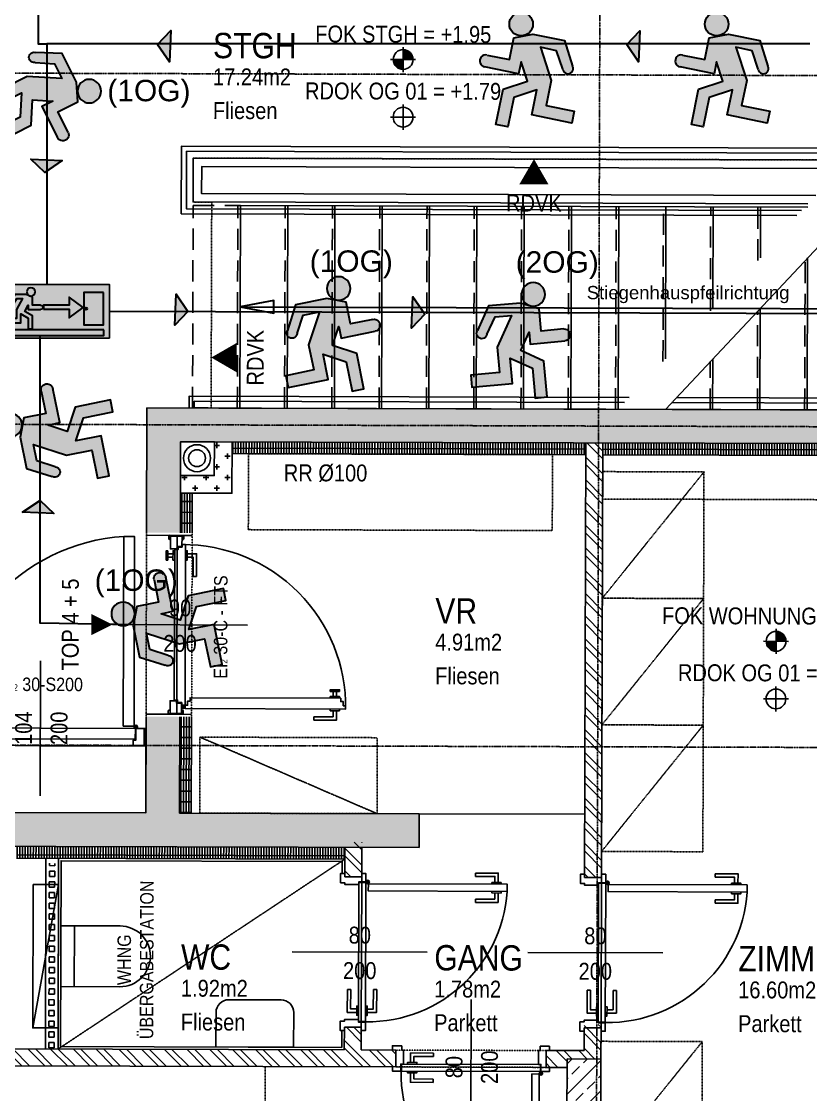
# Model space of a CAD drawing. Header units: millimetres. Extents: x -378801 to -302223, y -36469 to 154078.
# Drawn here: x -353361 to -348688, y 26846 to 33202 of the extents above; entities that cross this region are included whole.
import ezdxf
from ezdxf.enums import TextEntityAlignment as Align

# ---------------------------------------------------------------- set-up
doc = ezdxf.new("R2010")
doc.units = ezdxf.units.MM
doc.linetypes.add('HIDDEN2', pattern=[0.1875, 0.125, -0.0625])
doc.linetypes.add('STRICHPUNKT', pattern=[1, 0.5, -0.25, 0, -0.25])
for name, color, linetype in [('00-TXT---------M0', 8, 'Continuous'), ('00_HLP---------M0', 6, 'Continuous'), ('01-ANS-G00-L01-M0', 8, 'Continuous'), ('01-SYM-G00-L01-M0', 8, 'Continuous'), ('01-TXT---------M0', 1, 'Continuous'), ('01-TXT---------PP', 1, 'Continuous'), ('01-TXT-G00-L01-M0', 1, 'Continuous'), ('02-ANS-G00-L01-M0', 8, 'Continuous'), ('02-AXO-G00-L01-M0', 8, 'STRICHPUNKT'), ('02-FIL-G00-L01-ORANGE', 40, 'Continuous'), ('02-FIL-G00-L01-STB', 8, 'Continuous'), ('02-FLI-G00-L01-M0', 141, 'Continuous'), ('02-HID-G00-L01-M0', 8, 'HIDDEN2'), ('02-TWA---------M0', 4, 'Continuous'), ('02-TWA-G00-L01-M0', 4, 'Continuous'), ('02-ZWA---------M0', 2, 'Continuous'), ('02-ZWA-G00-L01-M0', 2, 'Continuous'), ('03-ANS-G00-L01-M0', 8, 'Continuous'), ('03-HID-G00-L01-M0', 8, 'HIDDEN2'), ('03-SYM-G00-L01-M0', 8, 'Continuous'), ('05-STO---------M0', 1, 'Continuous'), ('05-STO--------M0', 1, 'Continuous'), ('05-SYM---------M0', 8, 'Continuous'), ('05-SYM--------M0', 8, 'Continuous'), ('05-SYM-G00-L01-M0', 8, 'Continuous'), ('05-TXT--------M0', 8, 'Continuous'), ('05-TXT-G00-L01-M0', 8, 'Continuous'), ('05_HLP---------M0', 6, 'Continuous'), ('06-SYM-G00-L01-M0', 8, 'Continuous'), ('07-SAN-G00-L01-FBHZG-EVERT', 8, 'Continuous'), ('07-SAN-G00-L01-M0', 8, 'Continuous'), ('07_MOB-G00-L01-M0', 6, 'HIDDEN2')]:
    doc.layers.add(name, color=color, linetype=linetype)
doc.styles.add('ARIAL', font='arial.ttf', dxfattribs={"width": 0.85})
doc.styles.get("Standard").update_dxf_attribs({"font": 'arial.ttf'})
doc.dimstyles.new('pp chromy&schneider', dxfattribs={"dimscale": 0.005, "dimtxt": 25, "dimasz": 10, "dimexe": 0, "dimexo": 0, "dimgap": 5, "dimtad": 1, "dimdec": 1, "dimlfac": 100, "dimrnd": 0.1, "dimzin": 9, "dimdsep": 46, "dimtxsty": 'ARIAL', "dimblk": 'c&s kote', "dimcen": 0, "dimse1": 1, "dimse2": 1, "dimclrd": 8, "dimclrt": 8, "dimadec": 0, "dimazin": 0, "dimtfac": 0.75, "dimtdec": 1, "dimtix": 1, "dimtmove": 2, "dimatfit": 0, "dimldrblk": 'NONE', "dimfxl": 1, "dimtolj": 1, "dimlwd": -1, "dimarcsym": 0})
pattern_1 = [(89.829713, (-389052.153, -18110.562), (-15.87493, 0.0471816), []), (179.82971, (-389052.15, -18110.56), (-0.188726, -63.49972), [])]
pattern_2 = [(44.82971, (-389052.15, -18110.56), (-89.53527, 90.06906), []), (44.82971, (-388962.35, -18110.83), (-89.53527, 90.06906), [63.5, -31.75])]
pattern_3 = [(134.82971, (-389052.15, -18110.56), (-67.5518, -67.15145), []), (134.82971, (-389052.02, -18065.66), (-67.5518, -67.15145), [])]

# ---------------------------------------------------------------- blocks, each defined once
blk = doc.blocks.new('WET')
at = {"layer": '02-TWA---------M0'}
for points in [[(-0.53, 0), (-0.53, 0.2)], [(0.53, 0), (0.53, 0.2)]]:
    blk.add_lwpolyline(points, dxfattribs=at)
at = {"layer": '02-ZWA---------M0'}
for points in [[(-0.53, 0), (-0.53, -0.07)], [(0.53, 0), (0.53, -0.07)]]:
    blk.add_lwpolyline(points, dxfattribs=at)
at = {"layer": '05-STO---------M0'}
for points in [[(-0.525, 0.058), (-0.505, 0.058), (-0.505, 0.063, 0.414214), (-0.51, 0.068), (-0.53, 0.068)], [(0.525, 0.058), (0.505, 0.058), (0.505, 0.063, -0.414214), (0.51, 0.068), (0.53, 0.068)], [(-0.525, -0.01), (-0.505, -0.01), (-0.505, -0.015, -0.414214), (-0.51, -0.02), (-0.53, -0.02)], [(0.525, -0.01), (0.505, -0.01), (0.505, -0.015, 0.414214), (0.51, -0.02), (0.53, -0.02)]]:
    blk.add_lwpolyline(points, format="xyb", close=True, dxfattribs=at)
for points in [[(-0.464, -0.01), (-0.525, -0.01), (-0.525, 0.058), (-0.45, 0.058), (-0.45, 0.058), (-0.45, 0.058), (-0.45, 0.0195), (-0.464, 0.0195), (-0.464, -0.01)], [(0.464, -0.01), (0.525, -0.01), (0.525, 0.058), (0.45, 0.058), (0.45, 0.058), (0.45, 0.058), (0.45, 0.0195), (0.464, 0.0195), (0.464, -0.01)]]:
    blk.add_lwpolyline(points, dxfattribs=at)
at = {"layer": '05-SYM---------M0'}
for p, q in [((-0.422, -0.908), (-0.392, -0.908)), ((-0.422, -0.928), (-0.392, -0.928))]:
    blk.add_line(p, q, dxfattribs=at)
for points in [[(0.53, 0.018), (-0.53, 0.018)], [(-0.432, -0.061), (-0.432, -0.061), (-0.452, -0.061), (-0.452, -0.046), (-0.476, -0.046), (-0.476, -0.032), (-0.496, -0.032), (-0.496, -0.982), (-0.476, -0.982), (-0.476, -0.968), (-0.452, -0.968), (-0.452, -0.953), (-0.432, -0.953), (-0.432, -0.061)], [(-0.491, -0.021), (-0.481, -0.021)], [(-0.486, -0.026), (-0.486, -0.016)], [(-0.506, -0.928), (-0.562, -0.928), (-0.562, -0.793)], [(-0.542, -0.793), (-0.562, -0.793)], [(-0.506, -0.908), (-0.542, -0.908), (-0.542, -0.793)], [(-0.496, -0.9455), (-0.506, -0.9455), (-0.506, -0.8905), (-0.496, -0.8905)], [(-0.432, -0.9455), (-0.422, -0.9455), (-0.422, -0.8905), (-0.432, -0.8905)], [(-0.392, -0.9455), (-0.382, -0.9455), (-0.382, -0.8905), (-0.392, -0.8905)], [(-0.392, -0.9455), (-0.392, -0.8905)]]:
    blk.add_lwpolyline(points, dxfattribs=at)
blk.add_circle((-0.486, -0.021), 0.01, dxfattribs=at)
blk.add_arc((-0.486, -0.021), 0.9611, 269.40381, 0.65581, dxfattribs=at)
at = {"layer": '05_HLP---------M0'}
for p, q in [((0.401, 0.043), (0.401, 0.073)), ((0.421, 0.043), (0.421, 0.073))]:
    blk.add_line(p, q, dxfattribs=at)
for points in [[(0.4385, 0.073), (0.4385, 0.083), (0.3835, 0.083), (0.3835, 0.073)], [(0.4385, 0.073), (0.3835, 0.073)], [(-0.446, 0.033), (-0.446, 0.033), (-0.446, 0.013), (-0.461, 0.013), (-0.461, -0.011), (-0.475, -0.011), (-0.475, -0.031), (0.475, -0.031), (0.475, -0.011), (0.461, -0.011), (0.461, 0.013), (0.446, 0.013), (0.446, 0.033), (-0.446, 0.033)], [(0.4385, 0.033), (0.4385, 0.043), (0.3835, 0.043), (0.3835, 0.033)], [(0.421, -0.041), (0.421, -0.097), (0.286, -0.097)], [(0.401, -0.041), (0.401, -0.077), (0.286, -0.077)], [(0.4385, -0.031), (0.4385, -0.041), (0.3835, -0.041), (0.3835, -0.031)], [(0.286, -0.077), (0.286, -0.097)]]:
    blk.add_lwpolyline(points, dxfattribs=at)
blk = doc.blocks.new('00-top')
blk.add_lwpolyline([(0, 0, 0, 0.125, 0), (-0.125, 0, 0.125, 0.125, 0)], format="xyseb")
at = {"layer": '01-TXT---------M0', "color": 8, "style": 'ARIAL', "width": 0.85}
for tag, p in [('NUMBER', (-0.3, 0)), ('TOP', (-0.65, 0))]:
    blk.add_attdef(tag, text='', height=0.1, rotation=90, dxfattribs=at).set_placement(p, align=Align.MIDDLE_CENTER)
blk = doc.blocks.new('05-TXT')
at = {"layer": '05-TXT--------M0'}
blk.add_line((-0.4, 0), (0.4, 0), dxfattribs=at)
at = {"layer": '05-TXT--------M0', "color": 8, "style": 'ARIAL', "width": 0.85}
blk.add_attdef('BREITE', text='', height=0.1, dxfattribs=at).set_placement((0, 0.05), align=Align.CENTER)
blk.add_attdef('HÖHE', text='', height=0.1, rotation=360, dxfattribs=at).set_placement((0, -0.06), align=Align.TOP_CENTER)
blk = doc.blocks.new('STIEGE')
for points in [[(1.2, -1.04), (1.2, -4.4), (0, -4.4), (0, 0.08), (1.2, 0.08), (1.2, -0.76)], [(0, -0.2), (1.2, -0.2)], [(0, -0.48), (1.2, -0.48)], [(0, -0.76), (1.2, -0.76)], [(1.2, -0.76), (0, -1.88)], [(0, -1.04), (0.9, -1.04)], [(0, -1.32), (0.6, -1.32)], [(0.9, -1.32), (1.2, -1.32)], [(0, -1.6), (0.3, -1.6)], [(0.6, -1.6), (1.2, -1.6)], [(0.3, -1.88), (1.2, -1.88)], [(0, -2.16), (1.2, -2.16)], [(0, -2.44), (1.2, -2.44)], [(0, -2.72), (1.2, -2.72)], [(0, -3), (1.2, -3)], [(0, -3.28), (1.2, -3.28)], [(0, -3.56), (1.2, -3.56)], [(0, -3.84), (1.2, -3.84)], [(0, -4.12), (1.2, -4.12)]]:
    blk.add_lwpolyline(points)
at = {"linetype": 'HIDDEN2'}
for points in [[(0, 0.065), (1.2, 0.065)], [(0, -0.215), (1.2, -0.215)], [(0, -0.495), (1.2, -0.495)], [(0, -0.775), (1.2, -0.775)], [(0, -1.055), (0.8839, -1.055)], [(0, -1.335), (0.5839, -1.335)], [(0.8839, -1.335), (1.2, -1.335)], [(0, -1.615), (0.2839, -1.615)], [(0.5839, -1.615), (1.2, -1.615)], [(0.2839, -1.895), (1.2, -1.895)], [(0, -2.175), (1.2, -2.175)], [(0, -2.455), (1.2, -2.455)], [(0, -2.735), (1.2, -2.735)], [(0, -3.015), (1.2, -3.015)], [(0, -3.295), (1.2, -3.295)], [(0, -3.575), (1.2, -3.575)], [(0, -3.855), (1.2, -3.855)], [(0, -4.135), (1.2, -4.135)], [(0, -4.4), (0, -4.68), (1.2, -4.68), (1.2, -4.4)], [(0, -4.415), (1.2, -4.415)]]:
    blk.add_lwpolyline(points, dxfattribs=at)
for points in [[(0.6, 0.08, 0, 0, 0), (0.6, -1.1203, 0.075, 0, 0), (0.6, -1.32, 0, 0, 0)], [(0.6, -1.6, 0, 0, 0), (0.6, -4.2003, 0.075, 0, 0), (0.6, -4.4, 0, 0, 0)]]:
    blk.add_lwpolyline(points, format="xyseb")
blk.add_circle((0.6, 0.08), 0.05)
blk = doc.blocks.new('01-SQM')
at = {"layer": '01-TXT---------M0', "color": 1, "style": 'ARIAL', "width": 0.85}
blk.add_attdef('ROOM', (0, 0), '', height=0.15, dxfattribs=at)
blk.add_attdef('AREA', text='', height=0.1, dxfattribs=at).set_placement((0, -0.06), align=Align.TOP_LEFT)
at = {"layer": '01-TXT---------PP', "color": 1, "style": 'ARIAL', "width": 0.85}
blk.add_attdef('NR', text='', height=0.15, dxfattribs=at).set_placement((-0.1173, 0), align=Align.RIGHT)
blk.add_attdef('FLOOR', text='', height=0.1, dxfattribs=at).set_placement((0, -0.26), align=Align.TOP_LEFT)
blk = doc.blocks.new('01-HK1')
for p, q in [((-0.0005, -0.0742), (-0.0005, 0.0742)), ((0.0737, 0), (-0.0747, 0))]:
    blk.add_line(p, q)
blk.add_circle((-0.0005, 0), 0.0586)
for points in [[(-0.0005, 0.0586), (0.0409, 0.0414), (-0.0005, 0)], [(-0.0005, 0), (0.0581, 0), (0.0409, 0.0414)], [(-0.0591, 0), (-0.0419, -0.0414), (-0.0005, 0)], [(-0.0419, -0.0414), (-0.0005, -0.0586), (-0.0005, 0)]]:
    blk.add_solid(points)
at = {"layer": '01-TXT---------M0', "color": 8, "style": 'ARIAL', "width": 0.85}
blk.add_attdef('HEIGHT', text='', height=0.1, dxfattribs=at).set_placement((0, 0.2), align=Align.TOP_CENTER)
blk = doc.blocks.new('03-rar')
blk.add_circle((0, 0), 0.05)
at = {"layer": '01-TXT---------M0', "color": 8, "style": 'ARIAL', "width": 0.85}
blk.add_attdef('RR', text='', height=0.1, dxfattribs=at).set_placement((0, 0.1), align=Align.CENTER)
blk = doc.blocks.new('07-WC')
blk.add_lwpolyline([(-0.015, -0.18), (-0.365, -0.18, -1), (-0.365, 0.18, 0), (-0.015, 0.18), (-0.015, -0.18)], format="xyb", close=True)
blk.add_lwpolyline([(-0.095, -0.18), (-0.095, 0.18)])
blk = doc.blocks.new('07-WT-WC')
blk.add_lwpolyline([(1.005, -0.015), (1.005, -0.22, -0.414214), (0.93, -0.295), (0.62, -0.295, -0.414214), (0.545, -0.22), (0.545, -0.015)], format="xyb", close=True)
blk = doc.blocks.new('TÜR-80_10er-WAND')
at = {"layer": '00_HLP---------M0'}
for points in [[(-0.3575, 0.027), (-0.3575, 0.083), (-0.2225, 0.083)], [(-0.2225, 0.063), (-0.2225, 0.083)], [(0.4, 0.017), (-0.4, 0.017)], [(-0.375, 0.017), (-0.375, 0.027), (-0.32, 0.027), (-0.32, 0.017)], [(-0.3375, 0.027), (-0.3375, 0.063), (-0.2225, 0.063)], [(-0.375, -0.025), (-0.375, -0.035), (-0.32, -0.035), (-0.32, -0.025)], [(-0.3575, -0.035), (-0.3575, -0.091), (-0.2225, -0.091)], [(-0.3375, -0.035), (-0.3375, -0.071), (-0.2225, -0.071)], [(-0.2225, -0.071), (-0.2225, -0.091)]]:
    blk.add_lwpolyline(points, dxfattribs=at)
blk.add_lwpolyline([(0.4115, -0.025), (-0.4115, -0.025), (-0.4115, -0.025), (-0.4115, 0.017), (0.4115, 0.017)], close=True, dxfattribs=at)
at = {"layer": '02-ZWA---------M0'}
for points in [[(-0.445, 0.1), (-0.445, 0)], [(0.445, 0.1), (0.445, 0)]]:
    blk.add_lwpolyline(points, dxfattribs=at)
at = {"layer": '05-STO--------M0'}
for points in [[(-0.465, 0.1), (-0.465, 0.125), (-0.41, 0.125), (-0.41, 0.1), (-0.4, 0.1), (-0.4, 0.017), (-0.415, 0.017), (-0.415, -0.025), (-0.465, -0.025), (-0.465, 0)], [(0.465, 0.1), (0.465, 0.125), (0.41, 0.125), (0.41, 0.1), (0.4, 0.1), (0.4, 0.017), (0.415, 0.017), (0.415, -0.025), (0.465, -0.025), (0.465, 0)]]:
    blk.add_lwpolyline(points, dxfattribs=at)
at = {"layer": '05-SYM---------M0'}
for points in [[(0.352, -0.8085), (0.296, -0.8085), (0.296, -0.6735)], [(0.316, -0.6735), (0.296, -0.6735)], [(0.352, -0.7885), (0.316, -0.7885), (0.316, -0.6735)], [(0.414, -0.8085), (0.47, -0.8085), (0.47, -0.6735)], [(0.414, -0.7885), (0.45, -0.7885), (0.45, -0.6735)], [(0.45, -0.6735), (0.47, -0.6735)], [(0.362, -0.826), (0.352, -0.826), (0.352, -0.771), (0.362, -0.771)], [(0.404, -0.826), (0.414, -0.826), (0.414, -0.771), (0.404, -0.771)]]:
    blk.add_lwpolyline(points, dxfattribs=at)
at = {"layer": '05-SYM--------M0'}
blk.add_lwpolyline([(0.404, -0.0395), (0.404, -0.8625), (0.404, -0.8625), (0.362, -0.8625), (0.362, -0.0395)], close=True, dxfattribs=at)
for points in [[(0.41, -0.036), (0.42, -0.036)], [(0.415, -0.031), (0.415, -0.041)]]:
    blk.add_lwpolyline(points, dxfattribs=at)
blk.add_circle((0.415, -0.036), 0.01, dxfattribs=at)
blk.add_arc((0.415, -0.036), 0.8282, 176.33088, 266.33088, dxfattribs=at)
blk = doc.blocks.new('01-HK2')
for p, q in [((0, -0.098), (0, 0.098)), ((0.098, 0), (-0.098, 0))]:
    blk.add_line(p, q)
blk.add_circle((0, 0), 0.0773)
at = {"layer": '01-TXT---------M0', "color": 8, "style": 'ARIAL', "width": 0.85}
blk.add_attdef('HEIGHT', text='', height=0.1, rotation=360, dxfattribs=at).set_placement((0, 0.132), align=Align.BOTTOM_CENTER)
blk = doc.blocks.new('TÜR-BLOCKZARGE-SCHACHT_125')
at = {"layer": '05-STO---------M0'}
for points in [[(-0.565, 0), (-0.615, 0), (-0.615, 0.1), (-0.55, 0.1), (-0.55, 0.1), (-0.55, 0.1), (-0.55, 0.069), (-0.565, 0.069), (-0.565, 0)], [(0.565, 0), (0.615, 0), (0.615, 0.1), (0.55, 0.1), (0.55, 0.1), (0.55, 0.1), (0.55, 0.069), (0.565, 0.069), (0.565, 0)]]:
    blk.add_lwpolyline(points, dxfattribs=at)
at = {"layer": '05-SYM---------M0'}
for points in [[(-0.615, 0), (-0.625, 0), (-0.625, 0.1), (-0.615, 0.1)], [(0.615, 0), (0.625, 0), (0.625, 0.1), (0.615, 0.1)]]:
    blk.add_lwpolyline(points, close=True, dxfattribs=at)
for points in [[(-0.57, -0.0104), (-0.56, -0.0104)], [(-0.565, -0.0154), (-0.565, -0.0054)], [(-0.4906, -0.0134), (-0.4906, -0.0134), (-0.4906, -0.0134), (-0.4906, -0.0134), (-0.5546, -0.0134), (-0.5546, -0.0134), (-0.5546, -0.0134), (-0.5546, -1.1374), (-0.5546, -1.1374), (-0.5546, -1.1374), (-0.4906, -1.1374), (-0.4906, -1.1374), (-0.4906, -1.1374), (-0.4906, -0.0134)]]:
    blk.add_lwpolyline(points, dxfattribs=at)
blk.add_circle((-0.565, -0.0104), 0.01, dxfattribs=at)
blk.add_arc((-0.565, -0.0104), 1.1295, 273.77696, 3.77696, dxfattribs=at)
at = {"layer": '05_HLP---------M0'}
blk.add_lwpolyline([(-0.562, 0.064), (-0.562, 0.064), (-0.562, 0.064), (-0.562, 0.064), (-0.562, 0), (-0.562, 0), (-0.562, 0), (0.562, 0), (0.562, 0), (0.562, 0), (0.562, 0.064), (0.562, 0.064), (0.562, 0.064), (-0.562, 0.064)], dxfattribs=at)
blk = doc.blocks.new('01-hk4')
blk.add_lwpolyline([(0, 0, 0, 0.270625, 0), (0, 0.234375, 0.270625, 0.270625, 0)], format="xyseb")
at = {"layer": '00-TXT---------M0', "color": 8, "style": 'ARIAL', "width": 0.85}
blk.add_attdef('HEIGHT', text='', height=0.1, dxfattribs=at).set_placement((0, 0.35), align=Align.CENTER)
blk = doc.blocks.new('c&s kote')
at = {"color": 8}
for p, q in [((0, -2), (0, 2)), ((0, 2), (0, -2)), ((-2, 0), (2, 0)), ((2, 0), (-2, 0))]:
    blk.add_line(p, q, dxfattribs=at)
blk.add_circle((0, 0), 0.5, dxfattribs=at)
blk = doc.blocks.new('*D1909')
at = {"layer": '07_MOB-G00-L01-M0', "color": 8, "transparency": 16777216}
blk.add_line((-349919.3, 30373.3), (-349319.4, 30371.6), dxfattribs=at)
at = {"layer": 'Defpoints', "color": 0, "transparency": 16777216}
for p in [(-349918.6, 30635.8), (-349318.9, 30534), (-349319.4, 30371.6)]:
    blk.add_point(p, dxfattribs=at)
at = {"layer": '07_MOB-G00-L01-M0', "color": 8, "transparency": 16777216, "xscale": 0.05, "yscale": 0.05, "zscale": 0.05}
for p, rotation in [((-349919.4, 30373.3), 179.8297129018583), ((-349319.4, 30371.6), 359.8297129018583)]:
    blk.add_blockref('c&s kote', p, dxfattribs=dict(at, rotation=rotation))
at = {"layer": '07_MOB-G00-L01-M0', "color": 8, "transparency": 16777216, "insert": (-349619.4, 30372.5), "char_height": 0.125, "attachment_point": 5, "rotation": 359.82971, "style": 'ARIAL'}
blk.add_mtext('\\A1;60000', dxfattribs=at)
blk = doc.blocks.new('_None')
blk = doc.blocks.new('*D1910')
at = {"layer": '07_MOB-G00-L01-M0', "color": 8, "transparency": 16777216}
blk.add_line((-349319.3, 30371.6), (-348509.4, 30369.2), dxfattribs=at)
at = {"layer": 'Defpoints', "color": 0, "transparency": 16777216}
for p in [(-349318.9, 30534), (-348508.9, 30531.6), (-348509.4, 30369.2)]:
    blk.add_point(p, dxfattribs=at)
at = {"layer": '07_MOB-G00-L01-M0', "color": 8, "transparency": 16777216, "xscale": 0.05, "yscale": 0.05, "zscale": 0.05}
for p, rotation in [((-349319.4, 30371.6), 179.8297129018583), ((-348509.4, 30369.2), 359.8297129018583)]:
    blk.add_blockref('c&s kote', p, dxfattribs=dict(at, rotation=rotation))
at = {"layer": '07_MOB-G00-L01-M0', "color": 8, "transparency": 16777216, "insert": (-348914.4, 30370.4), "char_height": 0.125, "attachment_point": 5, "rotation": 359.82971, "style": 'ARIAL'}
blk.add_mtext('\\A1;81000', dxfattribs=at)
blk = doc.blocks.new('*D1915')
at = {"layer": '07_MOB-G00-L01-M0', "color": 8, "transparency": 16777216}
blk.add_line((-351920.8, 26016.7), (-351917.9, 27011.6), dxfattribs=at)
at = {"layer": 'Defpoints', "color": 0, "transparency": 16777216}
for p in [(-351917.9, 27011.7), (-351164.4, 27009.4), (-351382.3, 26015.1)]:
    blk.add_point(p, dxfattribs=at)
at = {"layer": '07_MOB-G00-L01-M0', "color": 8, "transparency": 16777216, "xscale": 0.05, "yscale": 0.05, "zscale": 0.05}
for p, rotation in [((-351917.9, 27011.7), 89.8297129001841), ((-351920.8, 26016.7), 269.8297129001841)]:
    blk.add_blockref('c&s kote', p, dxfattribs=dict(at, rotation=rotation))
at = {"layer": '07_MOB-G00-L01-M0', "color": 8, "transparency": 16777216, "insert": (-351919.5, 26514.2), "char_height": 0.125, "attachment_point": 5, "rotation": 89.82971, "style": 'ARIAL'}
blk.add_mtext('\\A1;99500', dxfattribs=at)
blk = doc.blocks.new('9809550')
at = {"color": 18, "lineweight": 30, "true_color": 0x000000}
for points in [[(423921.7, 99168.8), (423956.8, 99168.8), (423956.8, 99202.9), (423984.5, 99214.5), (424033.7, 99214.5), (424053.8, 99178.3)], [(424040.2, 99170.9), (424025.2, 99196.7), (423999.7, 99196.8), (424026.2, 99150.3), (424026.2, 99110.9), (424070.2, 99110.9), (424070.2, 99092.3), (424007.5, 99092.3), (424007.5, 99131.7), (423975, 99113.1), (423975, 99067), (423956.5, 99067), (423956.5, 99122.4), (423990.5, 99141.9), (423975.1, 99168.8), (423975.1, 99150.2), (423921.7, 99150.3)]]:
    blk.add_lwpolyline(points, dxfattribs=at)
blk.add_circle((423963.6, 99225.9), 18.1, dxfattribs=at)
for centre, radius, start, end in [((423921.7, 99159.5), 9.27, 89.9849, 270.0151), ((424047.8, 99173.1), 7.96, 195.7299, 41.4005)]:
    blk.add_arc(centre, radius, start, end, dxfattribs=at)
blk = doc.blocks.new('595995')
blk.add_hatch(color=256).paths.add_polyline_path([(423732.4, 99468.9), (423791.5, 99424.8), (423791.5, 99458.8), (423902.8, 99458.8), (423902.6, 99477.2), (423791.8, 99477.2), (423791.8, 99513.6)])
at = {"color": 18, "lineweight": 30, "true_color": 0x000000}
blk.add_lwpolyline([(423902.6, 99477.2), (423791.8, 99477.2), (423791.8, 99513.6), (423732.4, 99468.9), (423791.5, 99424.8), (423791.5, 99458.8), (423902.8, 99458.8), (423902.6, 99477.2)], dxfattribs=at)
blk = doc.blocks.new('RIVO-RZ-ARR_right')
h = blk.add_hatch(color=100)
h.paths.add_polyline_path([(423617.7, 99335.8), (424081.3, 99335.8), (424081.3, 99567.6), (423617.7, 99567.6)])
h.paths.add_polyline_path([(424057.5, 99371.2), (424057.5, 99347.4), (423635.1, 99347.4), (423635.1, 99371.2)], flags=16)
h.paths.add_polyline_path([(424055.7, 99392.7), (423970.6, 99392.7), (423970.6, 99533.1), (424055.7, 99533.1)], flags=16)
h = blk.add_hatch(color=256)
h.paths.add_polyline_path([(423706.5, 99506.1), (423680.1, 99459.6), (423680.1, 99420.2), (423636.1, 99420.2), (423636.1, 99401.6), (423698.8, 99401.6), (423698.8, 99441), (423731.3, 99422.4), (423731.3, 99376.3), (423749.8, 99376.3), (423749.8, 99431.8), (423715.7, 99451.2), (423731.2, 99478.1), (423731.2, 99459.5), (423784.6, 99459.6, 0.998804), (423784.5, 99478.1), (423749.5, 99478.1), (423749.5, 99512.3), (423721.8, 99523.9), (423672.6, 99523.9), (423652.5, 99487.7, 1.25347), (423666.1, 99480.2), (423681.1, 99506)])
h.paths.add_polyline_path([(423760.8, 99535.2, 1), (423724.6, 99535.2, 1)])
h = blk.add_hatch(color=256)
h.paths.add_polyline_path([(424055.7, 99533.1), (423970.6, 99533.1), (423970.6, 99392.7), (424055.7, 99392.7)])
h.paths.add_polyline_path([(423985.2, 99463.1, -1), (423975.2, 99463.1, -1)], flags=16)
blk.add_hatch(color=256).paths.add_polyline_path([(424057.5, 99347.4), (424057.5, 99371.2), (423635.1, 99371.2), (423635.1, 99347.4)])
blk.add_lwpolyline([(423617.7, 99567.6), (424081.3, 99567.6), (424081.3, 99335.8), (423617.7, 99335.8)], close=True)
at = {"color": 18, "lineweight": 30, "true_color": 0x000000}
for points in [[(424055.7, 99533.1), (423970.6, 99533.1), (423970.6, 99392.7), (424055.7, 99392.7)], [(424057.5, 99371.2), (423635.1, 99371.2), (423635.1, 99347.4), (424057.5, 99347.4)]]:
    blk.add_lwpolyline(points, close=True, dxfattribs=at)
blk.add_circle((423980.2, 99463.1), 5, dxfattribs=at)
at = {"xscale": -1, "rotation": 359.9999999997448}
blk.add_blockref('9809550', (847706.3, 309.3), dxfattribs=at)
at = {"rotation": 180.0000000000325}
blk.add_blockref('595995', (847699.7, 198937.4), dxfattribs=at)
blk = doc.blocks.new('750298750')
h = blk.add_hatch(color=3)
h.paths.add_polyline_path([(426943.6, 99576.9), (426968.1, 99576.8), (426982.5, 99552, 1.25347), (426995.6, 99559.2), (426976.3, 99594), (426929, 99594), (426902.3, 99582.8), (426902.3, 99550), (426868.6, 99550, 1), (426868.6, 99532.2), (426919.9, 99532.1), (426919.9, 99550), (426934.8, 99524.1), (426902.1, 99505.4), (426902.1, 99452.1), (426919.8, 99452.1), (426919.8, 99496.4), (426951.1, 99514.3), (426951.1, 99476.4), (427011.4, 99476.4), (427011.4, 99494.3), (426969.1, 99494.3), (426969.1, 99532.2)])
h.paths.add_polyline_path([(426891.5, 99604.9, 1), (426926.3, 99604.9, 1)])
at = {"xscale": 0.9619413167778113, "yscale": 0.9619413167778113, "zscale": 0.9619413167778113}
blk.add_blockref('9809550', (19080.8, 4155.4), dxfattribs=at)
blk = doc.blocks.new('4444444')
at = {"lineweight": 30}
h = blk.add_hatch(color=100, dxfattribs=at)
h.dxf.hatch_style = 1
h.paths.add_polyline_path([(431810.8, 98429.5), (431736, 98429.5), (431806.7, 98326.5)])
h.paths.add_polyline_path([(431814, 98511.5), (431736, 98429.5), (431810.8, 98429.5)])
at = {"color": 102, "lineweight": 30, "true_color": 0x21de37}
blk.add_lwpolyline([(431736, 98429.5), (431806.7, 98326.5), (431736, 98429.5), (431814, 98511.5), (431806.7, 98326.5)], dxfattribs=at)

msp = doc.modelspace()

# ---------------------------------------------------------------- hatches: boundary and pattern name
at = {"layer": '02-FIL-G00-L01-ORANGE', "true_color": 0x636466}
h = msp.add_hatch(dxfattribs=at)
h.set_pattern_fill('CROSS', color=251, scale=10, angle=197.16870486, style=0)
h.set_pattern_definition([(89.82971, (-389052.15, -18110.56), (-63.310993, 63.688446), [31.75, -95.25]), (179.82971, (-389036.23, -18094.734), (-63.688446, -63.310993), [31.75, -95.25])])
h.paths.add_polyline_path([(-352419.275, 30413.1829), (-352119.2763, 30412.2913), (-352118.3847, 30712.29), (-352223.3843, 30712.602), (-352223.9638, 30517.6029), (-352418.9629, 30518.1824)])
h = msp.add_hatch(dxfattribs=at)
h.set_pattern_fill('GRATE', color=251, scale=20, angle=197.16870486, style=0)
h.set_pattern_definition(pattern_1)
h.paths.add_polyline_path([(-350018.394, 30706.0486), (-352113.3847, 30712.2751), (-352113.5928, 30642.2754), (-350018.602, 30636.0489)])
h = msp.add_hatch(dxfattribs=at)
h.set_pattern_fill('ANSI32', color=251, scale=10, angle=197.16870486, style=0)
h.set_pattern_definition(pattern_3)
h.paths.add_polyline_path([(-349918.3944, 30705.7514), (-350018.394, 30706.0486), (-350026.0471, 28131.06), (-349926.0475, 28130.7628)])
h = msp.add_hatch(dxfattribs=at)
h.set_pattern_fill('GRATE', color=251, scale=20, angle=197.16870486, style=0)
h.set_pattern_definition(pattern_1)
h.paths.add_polyline_path([(-348108.4024, 30700.372), (-349918.3944, 30705.7514), (-349918.6025, 30635.7517), (-348108.6105, 30630.3723)])
h = msp.add_hatch(dxfattribs=at)
h.set_pattern_fill('GRATE', color=251, scale=20, angle=197.16870486, style=0)
h.set_pattern_definition(pattern_1)
h.paths.add_polyline_path([(-352349.2902, 30407.9749), (-352419.2899, 30408.1829), (-352419.9883, 30173.184), (-352349.9886, 30172.9759)])
h = msp.add_hatch(dxfattribs=at)
h.set_pattern_fill('GRATE', color=251, scale=20, angle=197.16870486, style=0)
h.set_pattern_definition(pattern_1)
h.paths.add_polyline_path([(-352353.2282, 29082.9807), (-352423.2279, 29083.1888), (-352424.9219, 28513.1913), (-352354.9222, 28512.9832)])
h = msp.add_hatch(dxfattribs=at)
h.set_pattern_fill('GRATE', color=251, scale=20, angle=197.16870486, style=0)
h.set_pattern_definition(pattern_1)
h.paths.add_polyline_path([(-351445.5207, 28310.2796), (-353390.5121, 28316.0602), (-353390.7201, 28246.0605), (-351445.7287, 28240.2799)])
h = msp.add_hatch(dxfattribs=at)
h.set_pattern_fill('ANSI32', color=251, scale=10, angle=197.16870486, style=0)
h.set_pattern_definition([(134.82971, (-389052.06, -18080.56), (-67.5518, -67.15145), []), (134.82971, (-389051.93, -18035.66), (-67.5518, -67.15145), [])])
h.paths.add_polyline_path([(-351345.432, 28339.9822), (-351445.4315, 28340.2794), (-351446.0408, 28135.2803), (-351346.0412, 28134.9831)])
h = msp.add_hatch(dxfattribs=at)
h.set_pattern_fill('SQUARE', color=251, scale=10, angle=197.16870486, style=0)
h.set_pattern_definition([(89.82971, (-389052.153, -18110.56), (-31.74986, 0.094363), [31.75, -31.75]), (179.82971, (-389052.153, -18110.56), (-0.094363, -31.74986), [31.75, -31.75])])
h.paths.add_polyline_path([(-353140.8104, 28215.3176), (-353215.8101, 28215.5406), (-353219.0793, 27115.5454), (-353144.0797, 27115.3225)])
h = msp.add_hatch(dxfattribs=at)
h.set_pattern_fill('ANSI32', color=251, scale=10, angle=197.16870486, style=0)
h.set_pattern_definition([(134.82971, (-389052.24, -18140.56), (-67.5518, -67.15145), []), (134.82971, (-389052.11, -18095.66), (-67.5518, -67.15145), [])])
h.paths.add_polyline_path([(-353879.0764, 27117.507), (-353879.3736, 27017.5074), (-351144.3857, 27009.3788), (-351144.0885, 27109.3784), (-351349.0876, 27109.9876), (-351348.6864, 27244.987), (-351448.6859, 27245.2843), (-351449.0872, 27110.2849)])
h = msp.add_hatch(dxfattribs=at)
h.set_pattern_fill('ANSI32', color=251, scale=10, angle=197.16870486, style=0)
h.set_pattern_definition(pattern_3)
h.paths.add_polyline_path([(-349928.6332, 27260.7666), (-350028.6328, 27261.0638), (-350029.0934, 27106.0645), (-350254.0924, 27106.7332), (-350254.3896, 27006.7337), (-350129.3902, 27006.3622), (-350129.2416, 27056.3619), (-349929.2425, 27055.7675)])
at = {"layer": '02-FIL-G00-L01-STB', "true_color": 0x636466}
h = msp.add_hatch(dxfattribs=at)
h.set_pattern_fill('ANSI33', color=251, scale=20, angle=107.16870486, style=0)
h.set_pattern_definition(pattern_2)
h.paths.add_polyline_path([(-345878.3515, 34129.9306), (-343322.7678, 34141.7268), (-343323.6909, 34341.7246), (-346077.6089, 34329.0129), (-346087.8169, 30894.3675), (-352617.7881, 30913.7751), (-352619.9874, 30173.7784), (-352419.9883, 30173.184), (-352418.3834, 30713.1816), (-352218.3843, 30712.5872), (-346088.4113, 30694.3684), (-346104.2097, 25378.7948), (-347137.3089, 25374.0262), (-347136.3857, 25174.0283), (-345306.4639, 25182.475), (-345306.8332, 25262.4741), (-345307.3871, 25382.4728), (-345904.3578, 25379.7173)])
h = msp.add_hatch(dxfattribs=at)
h.set_pattern_fill('ANSI33', color=251, scale=20, angle=107.16870486, style=0)
h.set_pattern_definition(pattern_2)
h.paths.add_polyline_path([(-351004.9282, 28508.971), (-352424.9219, 28513.1913), (-352423.2279, 29083.1888), (-352623.227, 29083.7832), (-352624.9211, 28513.7857), (-353874.9155, 28517.5008), (-353867.7826, 30917.4902), (-356297.7718, 30924.7123), (-356291.5008, 33034.703), (-353861.5115, 33027.4809), (-353859.758, 33617.4783), (-353804.7582, 33617.3148), (-353804.1638, 33817.3139), (-354059.1627, 33818.0718), (-354060.9162, 33228.0744), (-356490.9055, 33235.2965), (-356506.4791, 27995.3197), (-360226.4627, 28006.3757), (-360226.2546, 28076.3754), (-360426.2538, 28076.9699), (-360430.2958, 26716.9759), (-360230.2966, 26716.3814), (-360227.0571, 27806.3766), (-356307.0744, 27794.7261), (-356298.3663, 30724.7132), (-354068.3761, 30718.0855), (-354079.2836, 27048.1017), (-353879.2845, 27047.5073), (-353875.5099, 28317.5017), (-351005.5226, 28308.9718)])
h = msp.add_hatch(dxfattribs=at)
h.set_pattern_fill('ANSI33', color=251, scale=20, angle=107.16870486, style=0)
h.set_pattern_definition(pattern_2)
h.paths.add_polyline_path([(-349297.2859, 25364.056), (-349934.2791, 25361.1158), (-349929.2425, 27055.7675), (-350129.2416, 27056.3619), (-350136.1071, 24746.3721), (-350012.1514, 24746.0037), (-350012.1514, 24746.0038), (-349936.1079, 24745.7778), (-349934.8735, 25161.1109), (-349296.3628, 25164.0582), (-349296.7136, 25240.0574), (-349296.7135, 25240.0574)])

# ---------------------------------------------------------------- linework, layer by layer
at = {"color": 100, "lineweight": 30}
for points in [[(-353259.7606, 33615.695), (-353261.3827, 33069.9325), (-353210.2409, 33069.9245)], [(-348692.6886, 33069.2198), (-353210.2409, 33069.9245), (-353210.4632, 31644.8523)], [(-352839.8989, 31485.7303), (-348441.1086, 31472.6567)], [(-352692.0069, 29628.99), (-353250.8844, 29638.008), (-353250.6185, 31342.6823)]]:
    msp.add_lwpolyline(points, dxfattribs=at)
at = {"color": 1, "lineweight": 30}
msp.add_lwpolyline([(-352066.0073, 31512.1378), (-351865.7155, 31473.8385), (-351866.0227, 31549.2327), (-352066.0073, 31512.1378), (-347586.0271, 31498.823)], dxfattribs=at)
at = {"layer": '01-ANS-G00-L01-M0', "color": 251, "true_color": 0x636466}
for points in [[(-353874.9155, 28517.5026), (-352624.9211, 28513.7857), (-352623.7471, 28908.784), (-353873.7416, 28912.499), (-353874.9161, 28517.5026)], [(-351004.9282, 28508.971), (-350024.9325, 28506.0583)], [(-351346.0412, 28134.9831), (-351348.6864, 27244.987)], [(-349928.6926, 27240.7667), (-349926.0475, 28130.7628)], [(-351144.3857, 27009.3788), (-350254.3896, 27006.7337)]]:
    msp.add_lwpolyline(points, dxfattribs=at)
at = {"layer": '02-ANS-G00-L01-M0', "color": 251, "true_color": 0x636466}
msp.add_lwpolyline([(-352623.7471, 28908.784), (-353873.7416, 28912.499)], dxfattribs=at)
at = {"layer": '02-AXO-G00-L01-M0', "color": 251, "true_color": 0x636466}
for points in [[(-349915.5532, 40073.3789), (-349982.1275, 17673.4778)], [(-345581.9345, 32872.8727), (-366600.3422, 32935.3411)], [(-345593.1163, 30792.8588), (-366606.5241, 30855.3503)], [(-345593.7633, 28892.8903), (-366612.171, 28955.3587)]]:
    msp.add_lwpolyline(points, dxfattribs=at)
at = {"layer": '02-FLI-G00-L01-M0', "color": 251, "true_color": 0x636466}
msp.add_lwpolyline([(-351460.9813, 28155.3248), (-351460.7732, 28225.3245), (-353125.7659, 28230.273), (-353129.0352, 27130.2779), (-351464.0425, 27125.3294), (-351463.7453, 27225.3289)], dxfattribs=at)
at = {"layer": '02-HID-G00-L01-M0', "color": 251, "true_color": 0x636466}
for points in [[(-352237.7898, 30912.6457), (-352234.1639, 32132.6403), (-352344.1634, 32132.9673), (-352343.3906, 32392.9661), (-347303.4129, 32377.9869), (-347304.1856, 32117.988), (-347864.1832, 32119.6524), (-347867.8091, 30899.6578)], [(-352619.9874, 30173.7784), (-352623.227, 29083.7832)]]:
    msp.add_lwpolyline(points, dxfattribs=at)
at = {"layer": '02-HID-G00-L01-M0', "color": 251, "ltscale": 0.5, "true_color": 0x636466}
for points in [[(-352349.9886, 30172.9759), (-352353.2282, 29082.9807)], [(-350254.0924, 27106.7332), (-351144.0885, 27109.3784)], [(-351144.3857, 27009.3788), (-350254.3896, 27006.7337)]]:
    msp.add_lwpolyline(points, dxfattribs=at)
at = {"layer": '02-TWA-G00-L01-M0', "color": 251, "true_color": 0x636466}
for p, q in [((-352619.9874, 30173.7784), (-352617.7881, 30913.7751)), ((-352617.7881, 30913.7751), (-346087.8169, 30894.3675)), ((-352418.3834, 30713.1816), (-346088.4113, 30694.3684)), ((-352624.9211, 28513.7857), (-352623.227, 29083.7832)), ((-352424.9219, 28513.1913), (-352423.2279, 29083.1888)), ((-350129.2416, 27056.3619), (-350136.1071, 24746.3721)), ((-350129.2416, 27056.3619), (-349929.2425, 27055.7675)), ((-349934.2791, 25361.1158), (-349929.2425, 27055.7675))]:
    msp.add_line(p, q, dxfattribs=at)
for points in [[(-352419.9883, 30173.184), (-352418.3834, 30713.1816)], [(-352624.9211, 28513.7857), (-353874.9155, 28517.5008)], [(-351004.9282, 28508.971), (-352424.9219, 28513.1913)], [(-351004.9282, 28508.971), (-351005.5226, 28308.9718)], [(-351005.5226, 28308.9718), (-353875.5099, 28317.5017)]]:
    msp.add_lwpolyline(points, dxfattribs=at)
at = {"layer": '02-ZWA-G00-L01-M0', "color": 251, "true_color": 0x636466}
for p, q in [((-352113.5928, 30642.2754), (-350018.602, 30636.0489)), ((-349918.6025, 30635.7517), (-348108.6105, 30630.3723)), ((-352349.2902, 30407.9749), (-352349.9886, 30172.9759)), ((-352353.2282, 29082.9807), (-352354.9222, 28512.9832)), ((-351445.5207, 28310.2796), (-351446.0408, 28135.2803)), ((-351345.5211, 28309.9823), (-351346.0412, 28134.9831)), ((-353390.7201, 28246.0605), (-351445.7287, 28240.2799)), ((-353215.7209, 28245.5404), (-353219.0793, 27115.5454)), ((-353140.7212, 28245.3175), (-353144.0797, 27115.3225)), ((-351448.6859, 27245.2843), (-351449.0872, 27110.2849)), ((-351348.6864, 27244.987), (-351349.0876, 27109.9876)), ((-351449.0872, 27110.2849), (-353879.0764, 27117.507)), ((-351144.0885, 27109.3784), (-351349.0876, 27109.9876)), ((-350029.0934, 27106.0645), (-350254.0924, 27106.7332)), ((-351144.3857, 27009.3788), (-353879.3736, 27017.5074)), ((-350129.3902, 27006.3622), (-350254.3896, 27006.7337))]:
    msp.add_line(p, q, dxfattribs=at)
for points in [[(-352419.2899, 30408.1829), (-352114.2912, 30407.2764), (-352113.3847, 30712.2751)], [(-352418.9778, 30513.1825), (-352218.9787, 30512.588), (-352218.3843, 30712.5872)], [(-350026.0471, 28131.06), (-350018.394, 30706.0486)], [(-349926.0475, 28130.7628), (-349918.3944, 30705.7514)], [(-350029.0934, 27106.0645), (-350028.6922, 27241.0639)], [(-349929.2425, 27055.7675), (-349928.6926, 27240.7667)]]:
    msp.add_lwpolyline(points, dxfattribs=at)
at = {"layer": '03-ANS-G00-L01-M0', "color": 251, "true_color": 0x636466}
msp.add_lwpolyline([(-352218.3843, 30712.5872), (-352418.3834, 30713.1816), (-352418.9778, 30513.1825), (-352218.9787, 30512.588)], close=True, dxfattribs=at)
at = {"layer": '03-HID-G00-L01-M0', "color": 251, "true_color": 0x636466}
msp.add_lwpolyline([(-353144.0797, 27115.3225), (-351445.7287, 28240.2799)], dxfattribs=at)
at = {"layer": '03-SYM-G00-L01-M0', "color": 251, "true_color": 0x636466}
msp.add_circle((-352321.1736, 30615.3922), 80, dxfattribs=at)
at = {"layer": '05-SYM-G00-L01-M0', "color": 251, "true_color": 0x636466}
msp.add_lwpolyline([(-353873.4295, 29017.4986), (-352623.435, 29013.7835)], dxfattribs=at)
at = {"layer": '06-SYM-G00-L01-M0', "color": 251, "true_color": 0x636466}
for points in [[(-348769.7205, 32052.3434), (-352414.3711, 32063.1756), (-352413.1823, 32463.1738), (-347233.2052, 32447.7785), (-347234.394, 32047.7803), (-348489.7218, 32051.5112)], [(-348741.6315, 32082.2601), (-352384.2821, 32093.0863), (-352383.2716, 32433.0848), (-347263.2942, 32417.8678), (-347264.3047, 32077.8693), (-348461.6327, 32081.4279)], [(-348704.1794, 32122.1489), (-352344.1634, 32132.9673), (-352343.3906, 32392.9661), (-347303.4129, 32377.9869), (-347304.1856, 32117.988), (-348424.1807, 32121.3168)], [(-348657.3644, 32172.01), (-352294.015, 32182.8184), (-352293.5395, 32342.8177), (-347353.5613, 32328.1357), (-347354.0368, 32168.1364), (-348377.3656, 32171.1778)], [(-352367.7892, 30913.0321), (-352367.5812, 30983.0318), (-349762.2593, 30975.2886)], [(-349482.2606, 30974.4564), (-347287.6036, 30967.9337), (-347287.8116, 30897.934)], [(-352337.7893, 30912.9429), (-352337.6704, 30952.9428), (-349790.3484, 30945.3719)], [(-349510.3496, 30944.5397), (-347317.6926, 30938.023), (-347317.8115, 30898.0232)]]:
    msp.add_lwpolyline(points, dxfattribs=at)
at = {"layer": '07-SAN-G00-L01-FBHZG-EVERT', "color": 251, "true_color": 0x636466}
msp.add_lwpolyline([(-353291.1812, 28090.764), (-353141.1819, 28090.3182), (-353143.7082, 27240.322), (-353293.7075, 27240.7678)], close=True, dxfattribs=at)
msp.add_lwpolyline([(-353293.7075, 27240.7678), (-353141.1819, 28090.3182)], dxfattribs=at)
at = {"layer": '07_MOB-G00-L01-M0', "color": 251, "true_color": 0x636466}
for points in [[(-350216.1012, 30636.6359), (-352016.0932, 30641.9856), (-352017.4306, 30191.9876), (-350217.4386, 30186.6379)], [(-349918.8997, 30535.7522), (-349921.1287, 29785.7555), (-349321.1314, 29783.9722), (-349318.9023, 30533.9689)], [(-349921.1287, 29785.7555), (-349923.3578, 29035.7588), (-349323.3604, 29033.9755), (-349321.1314, 29783.9722)], [(-349923.3578, 29035.7588), (-349925.5868, 28285.7621), (-349325.5895, 28283.9789), (-349323.3604, 29033.9755)], [(-351253.5897, 28959.712), (-352303.585, 28962.8327), (-352304.9225, 28512.8346), (-351254.9271, 28509.714)], [(-349928.9294, 27161.1078), (-349931.1584, 26411.1111), (-349331.1611, 26409.3279), (-349328.932, 27159.3246)]]:
    msp.add_lwpolyline(points, close=True, dxfattribs=at)
for points in [[(-349921.1287, 29785.7555), (-349318.9023, 30533.9689)], [(-349923.3578, 29035.7588), (-349321.1314, 29783.9722)], [(-349925.5868, 28285.7621), (-349323.3604, 29033.9755)], [(-352303.585, 28962.8327), (-351254.9271, 28509.714)], [(-349931.1584, 26411.1111), (-349328.932, 27159.3246)]]:
    msp.add_lwpolyline(points, dxfattribs=at)

# ---------------------------------------------------------------- block references
at = {"color": 102, "lineweight": 30, "true_color": 0x21de37, "yscale": 4.006823643639398, "zscale": 4.006823643639398}
for p, xscale, rotation in [((-2106170.7193, -17139.4028), 4.006823643639398, 348.5087326983132), ((-2105013.2321, -17139.4028), 4.006823643639398, 348.5087326983132), ((51911.6484, -1676402.2133), -4.006823643639398, 296.4596175043577), ((1404367.0266, -15816.9213), -4.006823643639398, 11.58552638343711), ((1389146.4388, -212296.8922), -4.0068236436394, 5.152003908319287), ((-305989.9102, 1786659.936), -4.006823643639398, 101.5855263834102), ((-305321.0973, 1785542.3329), -4.0068236436394, 101.5855263834102)]:
    msp.add_blockref('750298750', p, dxfattribs=dict(at, xscale=xscale, rotation=rotation))
at = {"color": 102, "lineweight": 30, "true_color": 0x21de37}
for p in [(-784290.5507, -65363.4886), (-781512.7298, -65363.922)]:
    msp.add_blockref('4444444', p, dxfattribs=at)
for p, rotation in [((-254793.1105, -399427.8459), 90.00000000000088), ((79376.5276, 129846.497), 179.9910616339883), ((80778.2602, 129829.7184), 179.9910616339883), ((-451612.9199, 462116.9641), 269.9910616339812)]:
    msp.add_blockref('4444444', p, dxfattribs=dict(at, rotation=rotation))
at = {"xscale": 1.372350253694372, "yscale": 1.372350253694372, "zscale": 1.372350253694372, "rotation": 359.9910616339362}
msp.add_blockref('RIVO-RZ-ARR_right', (-934849.3138, -104906.0286), dxfattribs=at)
at = {"layer": '01-SYM-G00-L01-M0', "color": 251, "true_color": 0x636466, "xscale": 1000, "yscale": 1000, "zscale": 1000, "rotation": 359.8297128895568}
for p, values in [((-351100.1503, 32976.8682), {'HEIGHT': 'FOK STGH = +1.95'}), ((-348891.8184, 29530.5164), {'HEIGHT': 'FOK WOHNUNG = +1.93'})]:
    msp.add_blockref('01-HK1', p, dxfattribs=at).add_auto_attribs(values)
at = {"layer": '01-SYM-G00-L01-M0', "color": 251, "true_color": 0x636466}
ref = msp.add_blockref('01-HK2', (-351101.165, 32635.4635), dxfattribs=dict(at, xscale=757.5757580624575, yscale=757.5757580613007, zscale=757.5757580681662, rotation=359.8297129056027))
ref.add_attrib('HEIGHT', 'RDOK OG 01 = +1.79', dxfattribs={"layer": '01-TXT---------M0', "color": 8, "height": 100, "rotation": 359.8297129, "style": 'ARIAL', "width": 0.85}).set_placement((-351100.9444, 32709.6819), align=Align.BOTTOM_CENTER)
ref = msp.add_blockref('01-hk4', (-350325.6056, 32386.9691), dxfattribs=dict(at, xscale=-640.0000004476776, yscale=640.000000405936, zscale=640.0000004327276, rotation=179.829712908554))
ref.add_attrib('HEIGHT', 'RDVK', dxfattribs={"layer": '00-TXT---------M0', "color": 8, "extrusion": (0, 0, -1), "height": 100, "rotation": 180.17028709, "style": 'ARIAL', "text_generation_flag": 4, "width": 0.85}).set_placement((350326.3805, 32126.2488), align=Align.MIDDLE_CENTER)
ref = msp.add_blockref('01-hk4', (-352236.901, 31211.683), dxfattribs=dict(at, xscale=-640.0000004476773, yscale=640.000000405936, zscale=640.0000004327276, rotation=269.8297129125677))
ref.add_attrib('HEIGHT', 'RDVK', dxfattribs={"layer": '00-TXT---------M0', "color": 8, "extrusion": (0, 0, -1), "height": 100, "rotation": 90.17028708, "style": 'ARIAL', "text_generation_flag": 4, "width": 0.85}).set_placement((351976.1807, 31210.9081), align=Align.MIDDLE_CENTER)
ref = msp.add_blockref('00-top', (-352821.6063, 29629.3752), dxfattribs=dict(at, xscale=1000, yscale=1000, zscale=1000, rotation=359.8297128923931))
ref.add_attrib('TOP', 'TOP 4 + 5', dxfattribs={"layer": '01-TXT---------M0', "color": 8, "height": 100, "rotation": 89.82971289, "style": 'ARIAL', "width": 0.85}).set_placement((-353071.6052, 29630.1182), align=Align.MIDDLE_CENTER)
ref = msp.add_blockref('01-HK2', (-348892.8331, 29189.1117), dxfattribs=dict(at, xscale=757.5757580624575, yscale=757.5757580613007, zscale=757.5757580681662, rotation=359.8297128845808))
ref.add_attrib('HEIGHT', 'RDOK OG 01 = +1.79', dxfattribs={"layer": '01-TXT---------M0', "color": 8, "height": 100, "rotation": 359.82971288, "style": 'ARIAL', "width": 0.85}).set_placement((-348892.6125, 29263.3301), align=Align.BOTTOM_CENTER)
at = {"layer": '01-TXT-G00-L01-M0', "color": 251, "true_color": 0x636466, "xscale": 1000, "yscale": 1000, "zscale": 1000}
for p, rotation, values in [((-352226.3784, 32984.8789), 359.82971289877, {'ROOM': 'STGH', 'AREA': '17.24m2', 'FLOOR': 'Fliesen'}), ((-350910.0779, 29636.2886), 359.82971289877, {'ROOM': 'VR', 'AREA': '4.91m2', 'FLOOR': 'Fliesen'}), ((-352416.1788, 27585.7868), 359.8297129020206, {'ROOM': 'WC', 'AREA': '1.92m2', 'FLOOR': 'Fliesen'}), ((-350916.1854, 27581.3287), 359.8297129020206, {'ROOM': 'GANG', 'AREA': '1.78m2', 'FLOOR': 'Parkett'}), ((-349116.1933, 27575.979), 359.8297129020206, {'ROOM': 'ZIMMER', 'AREA': '16.60m2', 'FLOOR': 'Parkett'})]:
    msp.add_blockref('01-SQM', p, dxfattribs=dict(at, rotation=rotation)).add_auto_attribs(values)
at = {"layer": '03-SYM-G00-L01-M0', "color": 251, "true_color": 0x636466}
ref = msp.add_blockref('03-rar', (-352321.1736, 30615.3922), dxfattribs=dict(at, xscale=1000, yscale=1000, zscale=1000, rotation=359.8297128189039))
ref.add_attrib('RR', 'RR %%c100', (-351807.5774, 30478.9597), dxfattribs={"layer": '01-TXT---------M0', "color": 8, "height": 100, "rotation": 359.82971282, "style": 'ARIAL', "width": 0.85})
at = {"layer": '05-SYM-G00-L01-M0', "color": 251, "true_color": 0x636466, "xscale": 1000, "yscale": 1000, "zscale": 1000}
for name, p, rotation in [('TÜR-BLOCKZARGE-SCHACHT_125', (-353248.4323, 29015.641), 179.8297129015485), ('WET', (-352421.6081, 29628.1864), 89.82971291696342), ('TÜR-80_10er-WAND', (-351347.3638, 27689.9851), 89.82971277560694), ('TÜR-80_10er-WAND', (-349927.3701, 27685.7648), 89.82971277560694), ('TÜR-80_10er-WAND', (-350699.3877, 27008.0562), 359.8297127724533)]:
    msp.add_blockref(name, p, dxfattribs=dict(at, rotation=rotation))
at = {"layer": '05-TXT-G00-L01-M0', "color": 251, "true_color": 0x636466, "xscale": 1000, "yscale": 1000, "zscale": 1000}
for p, rotation, values in [((-352421.6081, 29628.1864), 359.8297129170023, {'BREITE': '90', 'HÖHE': '200'}), ((-353248.4323, 29015.641), 89.8297129190926, {'BREITE': '104', 'HÖHE': '200'}), ((-351357.3638, 27690.0148), 359.8297129292622, {'BREITE': '80', 'HÖHE': '200'}), ((-349962.3699, 27685.8688), 359.8297129292622, {'BREITE': '80', 'HÖHE': '200'}), ((-350699.3877, 27008.0562), 89.82971292037347, {'BREITE': '80', 'HÖHE': '200'})]:
    msp.add_blockref('05-TXT', p, dxfattribs=dict(at, rotation=rotation)).add_auto_attribs(values)
at = {"layer": '06-SYM-G00-L01-M0', "color": 251, "true_color": 0x636466, "xscale": -1000, "yscale": 1000, "zscale": 1000, "rotation": 269.8297128917535}
msp.add_blockref('STIEGE', (-347667.81, 30899.0634), dxfattribs=at)
at = {"layer": '07-SAN-G00-L01-M0', "color": 251, "true_color": 0x636466, "xscale": 1000, "yscale": 1000, "zscale": 1000}
for name, p, rotation in [('07-WC', (-353142.445, 27665.3201), 179.8297128961894), ('07-WT-WC', (-351204.0882, 27109.5567), 179.8297128964071)]:
    msp.add_blockref(name, p, dxfattribs=dict(at, rotation=rotation))

# ---------------------------------------------------------------- texts
at = {"color": 3, "lineweight": 30, "char_height": 126.96738, "attachment_point": 1, "rotation": 359.99106163}
for s, insert in [('(1OG)', (-352852.3884, 32856.7739)), ('(1OG)', (-351654.0408, 31846.2525)), ('(2OG)', (-350434.2662, 31841.202)), ('(1OG)', (-352927.3736, 29956.3592))]:
    msp.add_mtext_dynamic_manual_height_columns(s, width=26879.974359, gutter_width=634.8369, heights=[0], dxfattribs=dict(at, insert=insert))
at = {"color": 1, "lineweight": 30, "insert": (-350013.2965, 31635.5804), "char_height": 78.487685, "attachment_point": 1, "rotation": 359.99106163}
msp.add_mtext_dynamic_manual_height_columns('Stiegenhauspfeilrichtung', width=16616.448227, gutter_width=392.4384, heights=[0], dxfattribs=at)
at = {"layer": '05-TXT-G00-L01-M0', "color": 251, "true_color": 0x636466, "char_height": 80, "style": 'ARIAL'}
for s, insert, width, attachment_point, rotation in [('EI{\\H0.5x;2} 30-C - FTS', (-352221.2568, 29615.1195), 1200, 2, 89.8297129), ('EI{\\H0.5x;2} 30-S200', (-353247.7816, 29234.569), 1141.622361, 8, 359.8297129)]:
    msp.add_mtext(s, dxfattribs=dict(at, insert=insert, width=width, attachment_point=attachment_point, rotation=rotation))
at = {"layer": '07-SAN-G00-L01-FBHZG-EVERT', "color": 251, "true_color": 0x636466, "insert": (-352792.506, 27644.2799), "char_height": 80, "width": 965.1, "attachment_point": 2, "rotation": 89.8297129, "style": 'ARIAL'}
msp.add_mtext('WHNG      \\PÜBERGABESTATION', dxfattribs=at)

# ---------------------------------------------------------------- dimensions: what is measured, and where the dimension line sits
at = {"layer": '07_MOB-G00-L01-M0', "color": 251, "true_color": 0x636466}
for base, p1, p2, angle, picture, middle in [((-349319.385, 30371.5642), (-349918.6025, 30635.7517), (-349318.9023, 30533.9689), 359.8297129, '*D1909', (-349619.3834, 30372.5446)), ((-348509.3886, 30369.1568), (-349318.9023, 30533.9689), (-348508.9059, 30531.5615), 359.8297129, '*D1910', (-348914.3865, 30370.4493)), ((-351917.8828, 27011.6777), (-351382.3419, 26015.0816), (-351164.3856, 27009.4383), 89.8297129, '*D1915', (-351919.4503, 26514.1802))]:
    dim = msp.add_linear_dim(base=base, p1=p1, p2=p2, angle=angle, dimstyle='pp chromy&schneider', override={"dimzin": 8}, dxfattribs=at)
    dim.commit()
    dim.dimension.update_dxf_attribs({"geometry": picture, "text_midpoint": middle})

doc.saveas('drawing.dxf')
